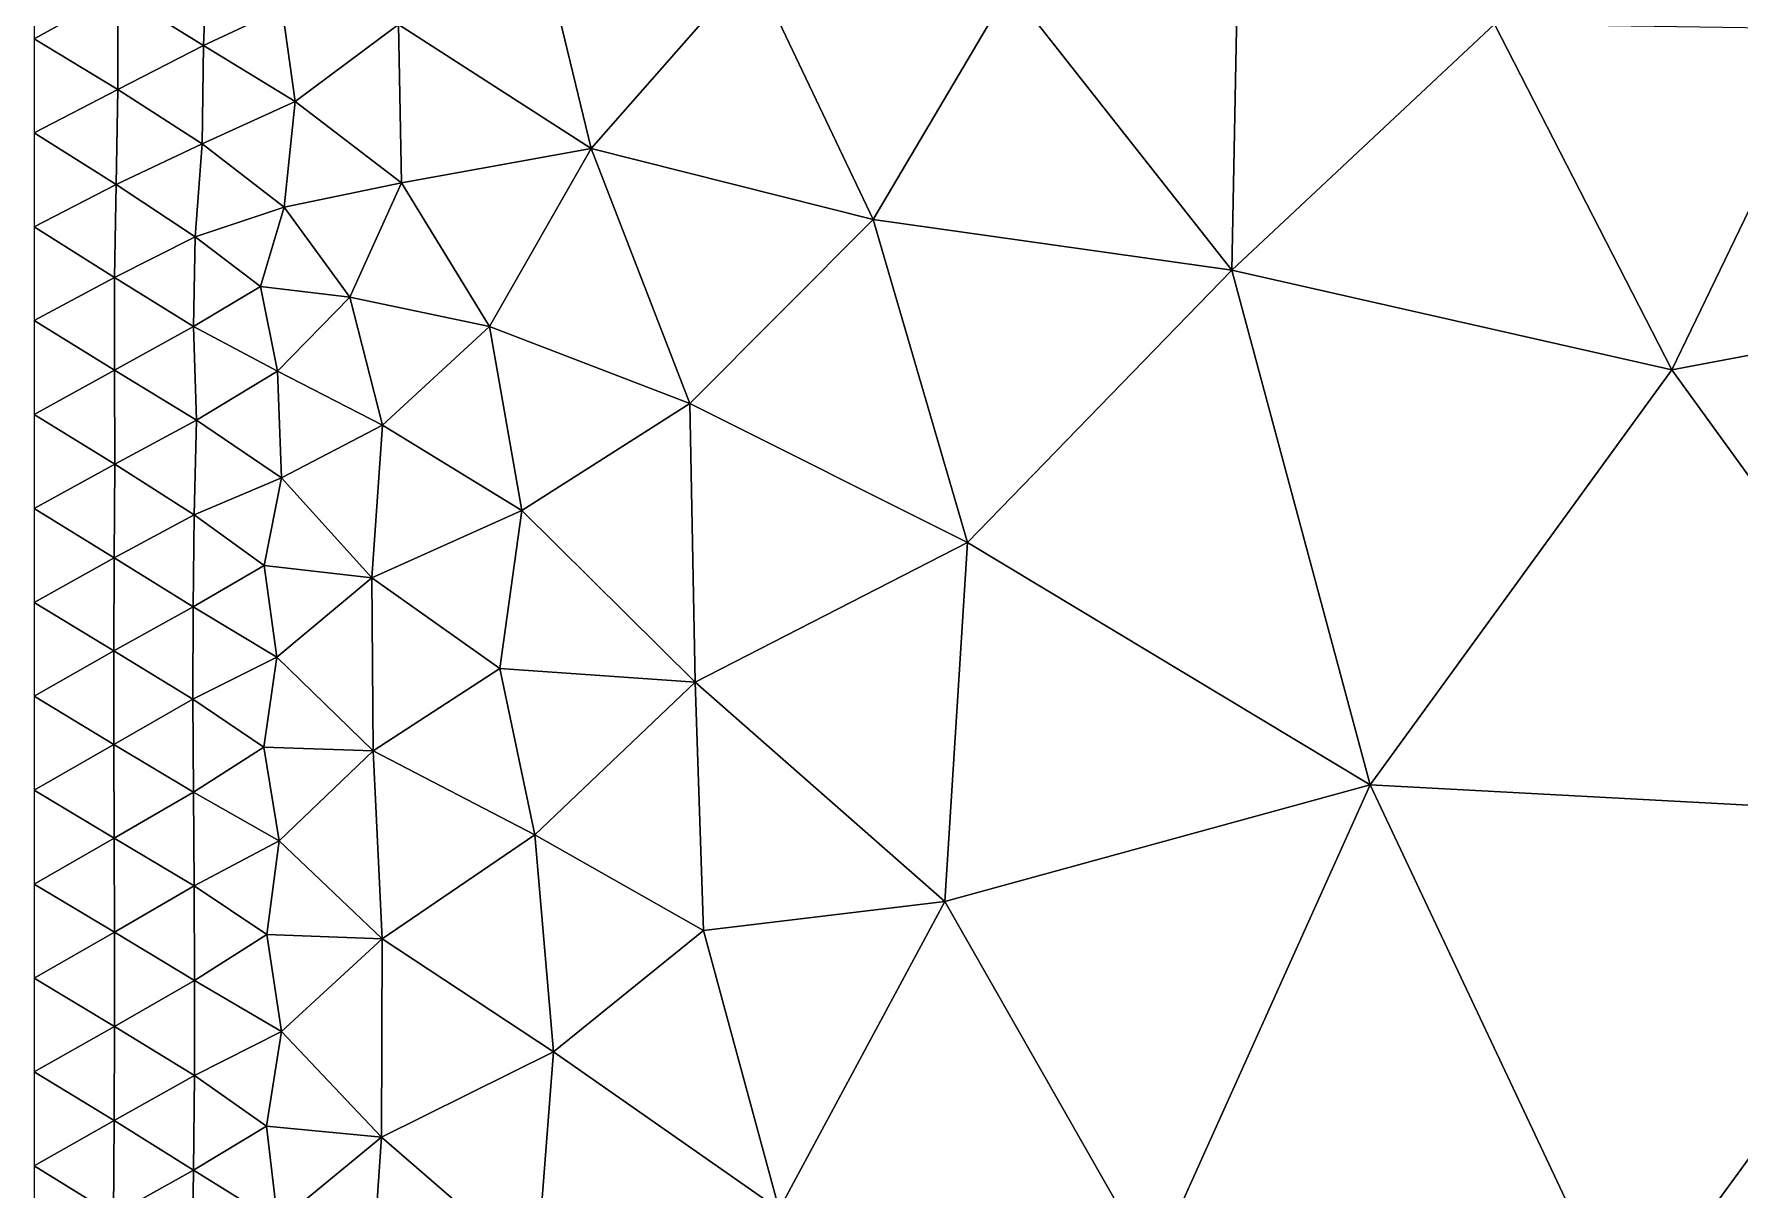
# Model space of a CAD drawing. Header units: metres. Extents: x 2 to 72, y -280 to 0.
# Drawn here: x 2 to 38.32, y -60.51 to -35.9 of the extents above; entities that cross this region are included whole.
import ezdxf

# ---------------------------------------------------------------- set-up
doc = ezdxf.new("R2010")
doc.units = ezdxf.units.M

msp = doc.modelspace()

# ---------------------------------------------------------------- linework, layer by layer
at = {"layer": 'layer', "color": 0}
for points in [[(13.8631, -38.3326), (12.6907, -33.4916), (9.76228, -35.6958)], [(17.2859, -34.4329), (12.6907, -33.4916), (13.8631, -38.3326)], [(2, -34), (2, -36), (3.78168, -35.0102)], [(5.69567, -33.8613), (3.78168, -35.0102), (5.6089, -36.1403)], [(5.69567, -33.8613), (5.6089, -36.1403), (7.27821, -35.3608)], [(19.8685, -39.8444), (17.2859, -34.4329), (13.8631, -38.3326)], [(22.7767, -34.922), (17.2859, -34.4329), (19.8685, -39.8444)], [(27.6276, -34.3127), (22.7767, -34.922), (27.5, -40.9252)], [(33.0979, -35.6857), (27.6276, -34.3127), (27.5, -40.9252)], [(3.78168, -35.0102), (2, -36), (3.78472, -37.0788)], [(3.78168, -35.0102), (3.78472, -37.0788), (5.6089, -36.1403)], [(27.5, -40.9252), (22.7767, -34.922), (19.8685, -39.8444)], [(5.6089, -36.1403), (7.5588, -37.3332), (7.27821, -35.3608)], [(9.76228, -35.6958), (7.27821, -35.3608), (7.5588, -37.3332)], [(9.81939, -39.0659), (9.76228, -35.6958), (7.5588, -37.3332)], [(13.8631, -38.3326), (9.76228, -35.6958), (9.81939, -39.0659)], [(36.869, -43.0482), (33.0979, -35.6857), (27.5, -40.9252)], [(40.3795, -35.7954), (33.0979, -35.6857), (36.869, -43.0482)], [(46.0174, -41.3257), (40.3795, -35.7954), (36.869, -43.0482)], [(2, -36), (2, -38), (3.78472, -37.0788)], [(5.6089, -36.1403), (3.78472, -37.0788), (5.5749, -38.2324)], [(5.6089, -36.1403), (5.5749, -38.2324), (7.5588, -37.3332)], [(3.78472, -37.0788), (2, -38), (3.75035, -39.0986)], [(3.78472, -37.0788), (3.75035, -39.0986), (5.5749, -38.2324)], [(7.5588, -37.3332), (5.5749, -38.2324), (7.32233, -39.5857)], [(7.5588, -37.3332), (7.32233, -39.5857), (9.81939, -39.0659)], [(2, -38), (2, -40), (3.75035, -39.0986)], [(5.5749, -38.2324), (3.75035, -39.0986), (5.43073, -40.218)], [(5.5749, -38.2324), (5.43073, -40.218), (7.32233, -39.5857)], [(13.8631, -38.3326), (9.81939, -39.0659), (11.6957, -42.1223)], [(15.9588, -43.7612), (13.8631, -38.3326), (11.6957, -42.1223)], [(19.8685, -39.8444), (13.8631, -38.3326), (15.9588, -43.7612)], [(3.75035, -39.0986), (2, -40), (3.71485, -41.0788)], [(3.75035, -39.0986), (3.71485, -41.0788), (5.43073, -40.218)], [(9.81939, -39.0659), (7.32233, -39.5857), (8.7213, -41.4986)], [(11.6957, -42.1223), (9.81939, -39.0659), (8.7213, -41.4986)], [(7.32233, -39.5857), (5.43073, -40.218), (6.81746, -41.273)], [(7.32233, -39.5857), (6.81746, -41.273), (8.7213, -41.4986)], [(21.8712, -46.7251), (19.8685, -39.8444), (15.9588, -43.7612)], [(27.5, -40.9252), (19.8685, -39.8444), (21.8712, -46.7251)], [(2, -40), (2, -42), (3.71485, -41.0788)], [(5.43073, -40.218), (3.71485, -41.0788), (5.39118, -42.1214)], [(5.43073, -40.218), (5.39118, -42.1214), (6.81746, -41.273)], [(30.4453, -51.8883), (27.5, -40.9252), (21.8712, -46.7251)], [(36.869, -43.0482), (27.5, -40.9252), (30.4453, -51.8883)], [(3.71485, -41.0788), (2, -42), (3.71396, -43.0577)], [(3.71485, -41.0788), (3.71396, -43.0577), (5.39118, -42.1214)], [(6.81746, -41.273), (5.39118, -42.1214), (7.1857, -43.0759)], [(6.81746, -41.273), (7.1857, -43.0759), (8.7213, -41.4986)], [(46.0174, -41.3257), (36.869, -43.0482), (43.7948, -52.599)], [(7.1857, -43.0759), (9.41638, -44.2276), (8.7213, -41.4986)], [(11.6957, -42.1223), (8.7213, -41.4986), (9.41638, -44.2276)], [(2, -42), (2, -44), (3.71396, -43.0577)], [(5.39118, -42.1214), (3.71396, -43.0577), (5.4541, -44.1166)], [(5.39118, -42.1214), (5.4541, -44.1166), (7.1857, -43.0759)], [(12.3863, -46.0437), (11.6957, -42.1223), (9.41638, -44.2276)], [(15.9588, -43.7612), (11.6957, -42.1223), (12.3863, -46.0437)], [(3.71396, -43.0577), (2, -44), (3.71555, -45.055)], [(3.71396, -43.0577), (3.71555, -45.055), (5.4541, -44.1166)], [(7.1857, -43.0759), (5.4541, -44.1166), (7.26832, -45.3499)], [(7.1857, -43.0759), (7.26832, -45.3499), (9.41638, -44.2276)], [(43.7948, -52.599), (36.869, -43.0482), (30.4453, -51.8883)], [(16.0725, -49.702), (15.9588, -43.7612), (12.3863, -46.0437)], [(21.8712, -46.7251), (15.9588, -43.7612), (16.0725, -49.702)], [(2, -44), (2, -46), (3.71555, -45.055)], [(5.4541, -44.1166), (3.71555, -45.055), (5.41094, -46.1324)], [(5.4541, -44.1166), (5.41094, -46.1324), (7.26832, -45.3499)], [(9.41638, -44.2276), (7.26832, -45.3499), (9.19229, -47.4769)], [(9.41638, -44.2276), (9.19229, -47.4769), (12.3863, -46.0437)], [(3.71555, -45.055), (2, -46), (3.70322, -47.0491)], [(3.71555, -45.055), (3.70322, -47.0491), (5.41094, -46.1324)], [(7.26832, -45.3499), (5.41094, -46.1324), (6.89715, -47.2167)], [(7.26832, -45.3499), (6.89715, -47.2167), (9.19229, -47.4769)], [(2, -46), (2, -48), (3.70322, -47.0491)], [(12.3863, -46.0437), (9.19229, -47.4769), (11.9163, -49.4077)], [(16.0725, -49.702), (12.3863, -46.0437), (11.9163, -49.4077)], [(5.41094, -46.1324), (3.70322, -47.0491), (5.38413, -48.0966)], [(5.41094, -46.1324), (5.38413, -48.0966), (6.89715, -47.2167)], [(21.3925, -54.3718), (21.8712, -46.7251), (16.0725, -49.702)], [(30.4453, -51.8883), (21.8712, -46.7251), (21.3925, -54.3718)], [(3.70322, -47.0491), (2, -48), (3.69632, -49.0349)], [(3.70322, -47.0491), (3.69632, -49.0349), (5.38413, -48.0966)], [(6.89715, -47.2167), (5.38413, -48.0966), (7.1701, -49.1642)], [(6.89715, -47.2167), (7.1701, -49.1642), (9.19229, -47.4769)], [(9.19229, -47.4769), (7.1701, -49.1642), (9.21891, -51.1597)], [(9.19229, -47.4769), (9.21891, -51.1597), (11.9163, -49.4077)], [(2, -48), (2, -50), (3.69632, -49.0349)], [(5.38413, -48.0966), (3.69632, -49.0349), (5.37965, -50.0621)], [(5.38413, -48.0966), (5.37965, -50.0621), (7.1701, -49.1642)], [(3.69632, -49.0349), (2, -50), (3.69747, -51.0231)], [(3.69632, -49.0349), (3.69747, -51.0231), (5.37965, -50.0621)], [(7.1701, -49.1642), (5.37965, -50.0621), (6.88883, -51.0801)], [(7.1701, -49.1642), (6.88883, -51.0801), (9.21891, -51.1597)], [(11.9163, -49.4077), (9.21891, -51.1597), (12.6647, -52.9479)], [(16.0725, -49.702), (11.9163, -49.4077), (12.6647, -52.9479)], [(16.2512, -54.9908), (16.0725, -49.702), (12.6647, -52.9479)], [(21.3925, -54.3718), (16.0725, -49.702), (16.2512, -54.9908)], [(2, -50), (2, -52), (3.69747, -51.0231)], [(5.37965, -50.0621), (3.69747, -51.0231), (5.39122, -52.0411)], [(5.37965, -50.0621), (5.39122, -52.0411), (6.88883, -51.0801)], [(3.69747, -51.0231), (2, -52), (3.70322, -53.0185)], [(3.69747, -51.0231), (3.70322, -53.0185), (5.39122, -52.0411)], [(6.88883, -51.0801), (5.39122, -52.0411), (7.22124, -53.0793)], [(6.88883, -51.0801), (7.22124, -53.0793), (9.21891, -51.1597)], [(9.21891, -51.1597), (7.22124, -53.0793), (9.409, -55.1647)], [(9.21891, -51.1597), (9.409, -55.1647), (12.6647, -52.9479)], [(30.4453, -51.8883), (21.3925, -54.3718), (25.8288, -62.1535)], [(35.8919, -63.4362), (30.4453, -51.8883), (25.8288, -62.1535)], [(43.7948, -52.599), (30.4453, -51.8883), (35.8919, -63.4362)], [(2, -52), (2, -54), (3.70322, -53.0185)], [(5.39122, -52.0411), (3.70322, -53.0185), (5.40751, -54.0398)], [(5.39122, -52.0411), (5.40751, -54.0398), (7.22124, -53.0793)], [(46.8183, -65.5328), (43.7948, -52.599), (35.8919, -63.4362)], [(3.70322, -53.0185), (2, -54), (3.70865, -55.0215)], [(3.70322, -53.0185), (3.70865, -55.0215), (5.40751, -54.0398)], [(12.6647, -52.9479), (9.409, -55.1647), (13.0619, -57.5719)], [(12.6647, -52.9479), (13.0619, -57.5719), (16.2512, -54.9908)], [(7.22124, -53.0793), (5.40751, -54.0398), (6.95604, -55.0755)], [(7.22124, -53.0793), (6.95604, -55.0755), (9.409, -55.1647)], [(2, -54), (2, -56), (3.70865, -55.0215)], [(5.40751, -54.0398), (3.70865, -55.0215), (5.41791, -56.0543)], [(5.40751, -54.0398), (5.41791, -56.0543), (6.95604, -55.0755)], [(17.8671, -60.9315), (21.3925, -54.3718), (16.2512, -54.9908)], [(25.8288, -62.1535), (21.3925, -54.3718), (17.8671, -60.9315)], [(3.70865, -55.0215), (2, -56), (3.70961, -57.0292)], [(3.70865, -55.0215), (3.70961, -57.0292), (5.41791, -56.0543)], [(6.95604, -55.0755), (5.41791, -56.0543), (7.26662, -57.1369)], [(6.95604, -55.0755), (7.26662, -57.1369), (9.409, -55.1647)], [(9.409, -55.1647), (7.26662, -57.1369), (9.39989, -59.3862)], [(9.409, -55.1647), (9.39989, -59.3862), (13.0619, -57.5719)], [(17.8671, -60.9315), (16.2512, -54.9908), (13.0619, -57.5719)], [(2, -56), (2, -58), (3.70961, -57.0292)], [(5.41791, -56.0543), (3.70961, -57.0292), (5.41428, -58.0751)], [(5.41791, -56.0543), (5.41428, -58.0751), (7.26662, -57.1369)], [(3.70961, -57.0292), (2, -58), (3.70399, -59.0374)], [(3.70961, -57.0292), (3.70399, -59.0374), (5.41428, -58.0751)], [(7.26662, -57.1369), (5.41428, -58.0751), (6.94686, -59.1572)], [(7.26662, -57.1369), (6.94686, -59.1572), (9.39989, -59.3862)], [(13.0619, -57.5719), (9.39989, -59.3862), (12.6999, -62.2524)], [(13.0619, -57.5719), (12.6999, -62.2524), (17.8671, -60.9315)], [(2, -58), (2, -60), (3.70399, -59.0374)], [(5.41428, -58.0751), (3.70399, -59.0374), (5.39425, -60.0923)], [(5.41428, -58.0751), (5.39425, -60.0923), (6.94686, -59.1572)], [(3.70399, -59.0374), (2, -60), (3.69274, -61.0422)], [(3.70399, -59.0374), (3.69274, -61.0422), (5.39425, -60.0923)], [(6.94686, -59.1572), (5.39425, -60.0923), (7.18996, -61.2075)], [(6.94686, -59.1572), (7.18996, -61.2075), (9.39989, -59.3862)], [(9.39989, -59.3862), (7.18996, -61.2075), (9.1201, -63.4366)], [(9.39989, -59.3862), (9.1201, -63.4366), (12.6999, -62.2524)], [(2, -60), (2, -62), (3.69274, -61.0422)], [(5.39425, -60.0923), (3.69274, -61.0422), (5.36461, -62.098)], [(5.39425, -60.0923), (5.36461, -62.098), (7.18996, -61.2075)]]:
    msp.add_3dface(points, dxfattribs=at)

doc.saveas('drawing.dxf')
